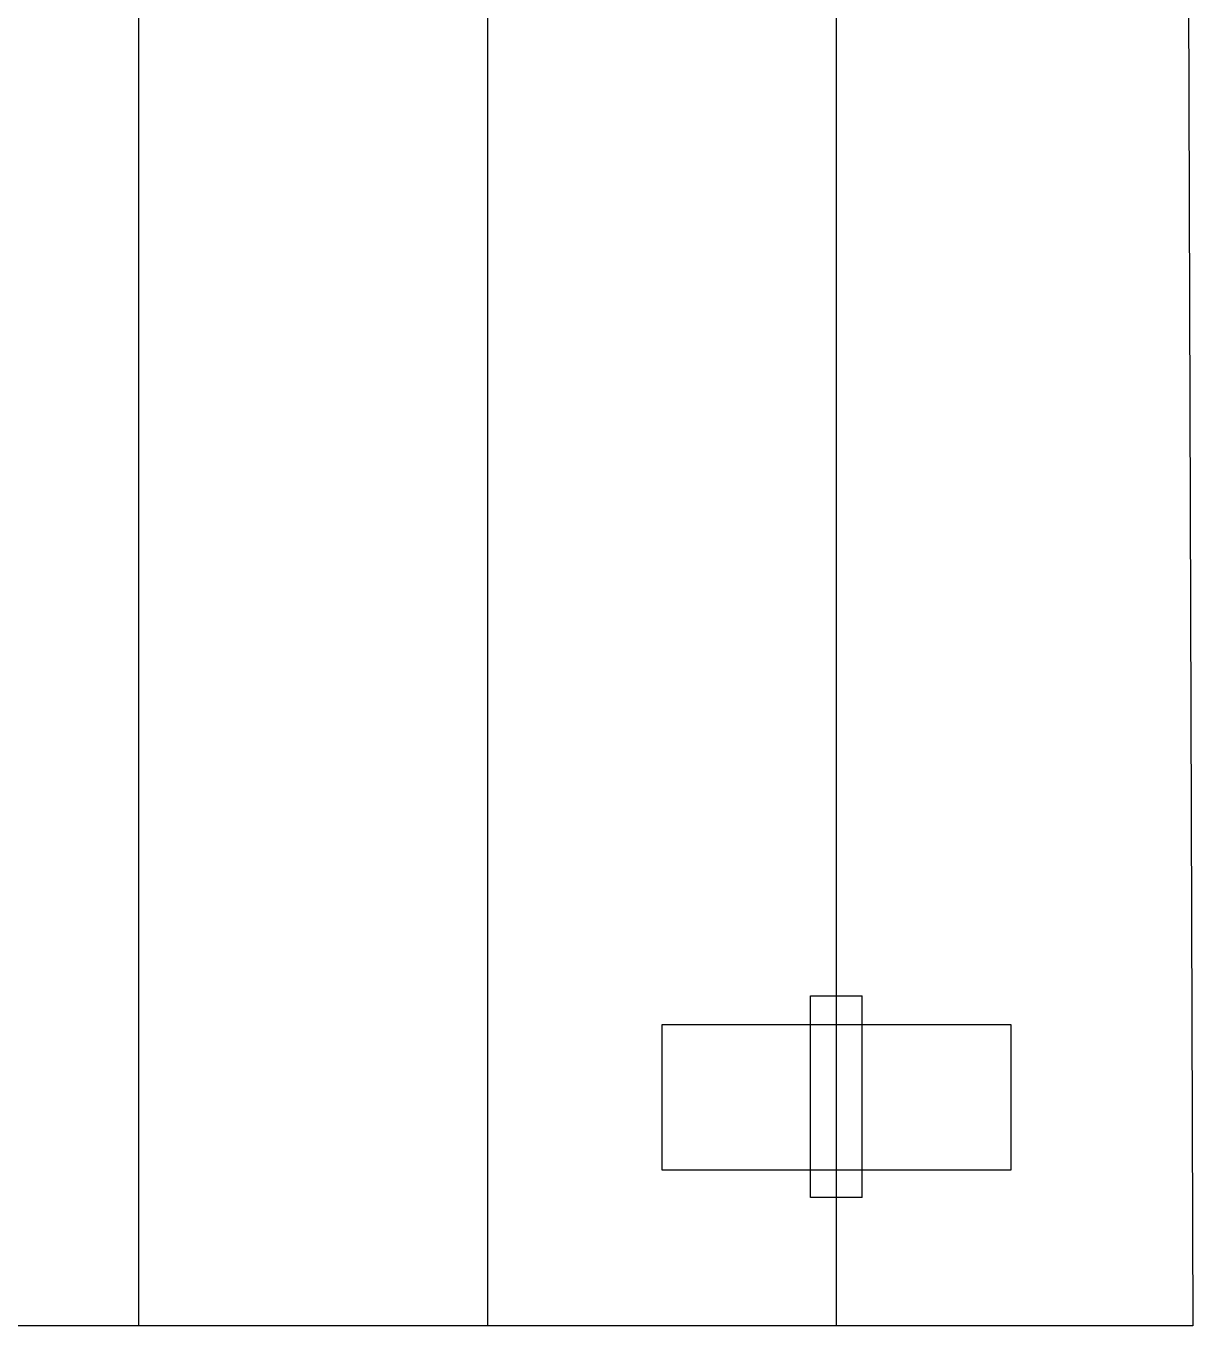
# Model space of a CAD drawing. Extents: x 539033 to 804858, y 468425 to 1263560.
# Drawn here: x 751919.7 to 752240.3, y 485939.2 to 486296.1 of the extents above; entities that cross this region are included whole.
import ezdxf

# ---------------------------------------------------------------- set-up
doc = ezdxf.new("R2010")
doc.units = 0
doc.header["$LTSCALE"] = 1000
doc.header["$MEASUREMENT"] = 0
doc.linetypes.add('DASHED2', pattern=[0.375, 0.25, -0.125])
doc.layers.get('0').update_dxf_attribs({"linetype": 'CONTINUOUS'})
doc.layers.add('线体内容', color=7, linetype='CONTINUOUS')

# ---------------------------------------------------------------- blocks, each defined once
blk = doc.blocks.new('A$C7E87390C')
at = {"layer": '线体内容', "linetype": 'DASHED2', "ltscale": 100}
for p, q in [((0, 600), (1230, 600)), ((2.09, 0), (0, 600)), ((97.91, 600), (97.91, 0)), ((193.74, 600), (193.74, 0)), ((289.57, 600), (289.57, 0)), ((90.88, 564.77), (105.11, 564.77)), ((90.88, 564.77), (90.88, 509.36)), ((105.11, 564.77), (105.11, 509.36)), ((50, 557.19), (145.83, 557.19)), ((50, 517.19), (50, 557.19)), ((145.83, 557.19), (145.83, 517.19)), ((145.83, 517.19), (50, 517.19)), ((105.11, 509.36), (90.88, 509.36))]:
    blk.add_line(p, q, dxfattribs=at)

msp = doc.modelspace()

# ---------------------------------------------------------------- block references
at = {"lineweight": 25, "ltscale": 100, "rotation": 180}
msp.add_blockref('A$C7E87390C', (752240.26, 486539.18), dxfattribs=at)

doc.saveas('drawing.dxf')
